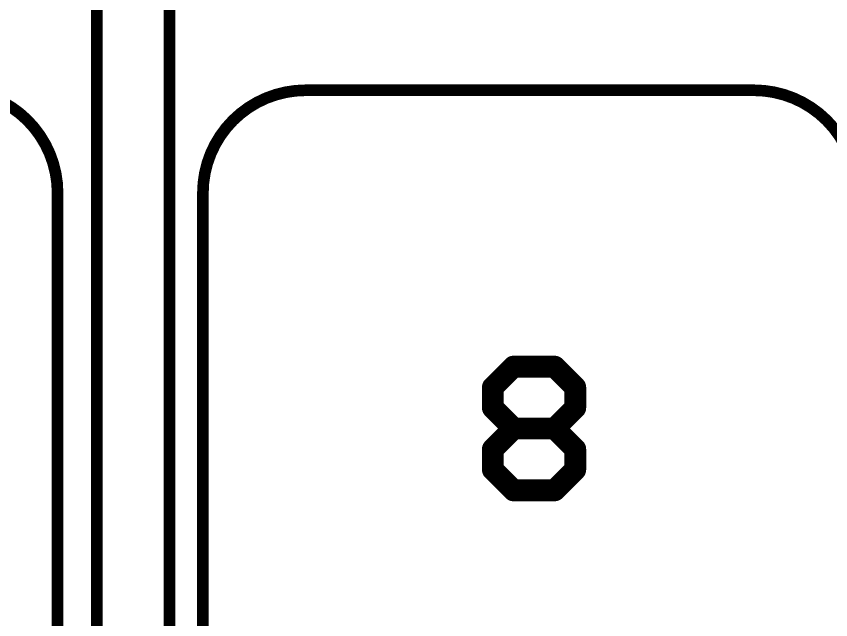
# Model space of a CAD drawing. Extents: x -25 to 82, y -26 to 60.
# Drawn here: x 17.64 to 31.88, y 17.24 to 27.77 of the extents above; entities that cross this region are included whole.
import ezdxf

# ---------------------------------------------------------------- set-up
doc = ezdxf.new("R2010")
doc.units = 0
doc.layers.add('1', color=12, linetype='CONTINUOUS')
doc.layers.add('21', color=53, linetype='CONTINUOUS')

msp = doc.modelspace()

# ---------------------------------------------------------------- linework, layer by layer
at = {"layer": '1', "const_width": 0.2032}
for points in [[(19.05, 11.811), (19.05, 40.64)], [(20.32, 11.8237), (20.32, 27.94)], [(30.537, 26.4828), (22.699, 26.4828)], [(18.363, 16.8488), (18.363, 24.6868)], [(20.903, 24.6868), (20.903, 16.8488)]]:
    msp.add_lwpolyline(points, dxfattribs=at)
at = {"layer": '1'}
for points, const_width in [([(18.363, 24.6868, 0.4142), (16.567, 26.4828)], 0.2032), ([(22.699, 26.4828, 0.4142), (20.903, 24.6868)], 0.2032), ([(22.699, 26.5336, 1), (22.699, 26.432)], 0.1016), ([(22.699, 26.432, 1), (22.699, 26.5336)], 0.1016), ([(32.333, 24.6868, 0.4142), (30.537, 26.4828)], 0.2032), ([(30.537, 26.5336, 1), (30.537, 26.432)], 0.1016), ([(30.537, 26.432, 1), (30.537, 26.5336)], 0.1016), ([(18.4138, 24.6868, 1), (18.3122, 24.6868)], 0.1016), ([(20.9538, 24.6868, 1), (20.8522, 24.6868)], 0.1016), ([(18.3122, 24.6868, 1), (18.4138, 24.6868)], 0.1016), ([(20.8522, 24.6868, 1), (20.9538, 24.6868)], 0.1016)]:
    msp.add_lwpolyline(points, format="xyb", dxfattribs=dict(at, const_width=const_width))
at = {"layer": '21', "const_width": 0.381}
for points in [[(25.9715, 21.2952), (26.3316, 21.6553)], [(26.3316, 21.6553), (27.0519, 21.6553)], [(27.0519, 21.6553), (27.4121, 21.2952)], [(25.9715, 20.9351), (25.9715, 21.2952)], [(27.4121, 21.2952), (27.4121, 20.9351)], [(26.3316, 20.5749), (25.9715, 20.9351)], [(27.4121, 20.9351), (27.0519, 20.5749)], [(25.9715, 20.2148), (26.3316, 20.5749)], [(26.3316, 20.5749), (27.0519, 20.5749)], [(27.0519, 20.5749), (27.4121, 20.2148)], [(25.9715, 19.8546), (25.9715, 20.2148)], [(27.4121, 20.2148), (27.4121, 19.8546)], [(26.3316, 19.4945), (25.9715, 19.8546)], [(27.4121, 19.8546), (27.0519, 19.4945)], [(27.0519, 19.4945), (26.3316, 19.4945)]]:
    msp.add_lwpolyline(points, dxfattribs=at)
at = {"layer": '21', "const_width": 0.1905}
for points in [[(26.3316, 21.7506, 1), (26.3316, 21.5601)], [(26.399, 21.588, 1), (26.2643, 21.7227)], [(27.1193, 21.7227, 1), (26.9846, 21.588)], [(27.0519, 21.5601, 1), (27.0519, 21.7506)], [(25.9041, 21.3626, 1), (26.0389, 21.2279)], [(26.0668, 21.2952, 1), (25.8763, 21.2952)], [(27.5073, 21.2952, 1), (27.3168, 21.2952)], [(27.3447, 21.2279, 1), (27.4794, 21.3626)], [(26.0389, 21.0024, 1), (25.9041, 20.8677)], [(27.4794, 20.8677, 1), (27.3447, 21.0024)], [(25.8763, 20.9351, 1), (26.0668, 20.9351)], [(27.3168, 20.9351, 1), (27.5073, 20.9351)], [(26.3316, 20.6702, 1), (26.3316, 20.4797)], [(26.399, 20.5076, 1), (26.2643, 20.6423)], [(26.2643, 20.5076, 1), (26.399, 20.6423)], [(27.1193, 20.6423, 1), (26.9846, 20.5076)], [(26.9846, 20.6423, 1), (27.1193, 20.5076)], [(27.0519, 20.4797, 1), (27.0519, 20.6702)], [(25.9041, 20.2821, 1), (26.0389, 20.1474)], [(26.0668, 20.2148, 1), (25.8763, 20.2148)], [(27.5073, 20.2148, 1), (27.3168, 20.2148)], [(27.3447, 20.1474, 1), (27.4794, 20.2821)], [(26.0389, 19.922, 1), (25.9041, 19.7873)], [(25.8763, 19.8546, 1), (26.0668, 19.8546)], [(27.3168, 19.8546, 1), (27.5073, 19.8546)], [(27.4794, 19.7873, 1), (27.3447, 19.922)], [(26.3316, 19.5898, 1), (26.3316, 19.3993)], [(26.2643, 19.4271, 1), (26.399, 19.5619)], [(26.9846, 19.5619, 1), (27.1193, 19.4271)], [(27.0519, 19.3993, 1), (27.0519, 19.5898)]]:
    msp.add_lwpolyline(points, format="xyb", dxfattribs=at)

doc.saveas('drawing.dxf')
